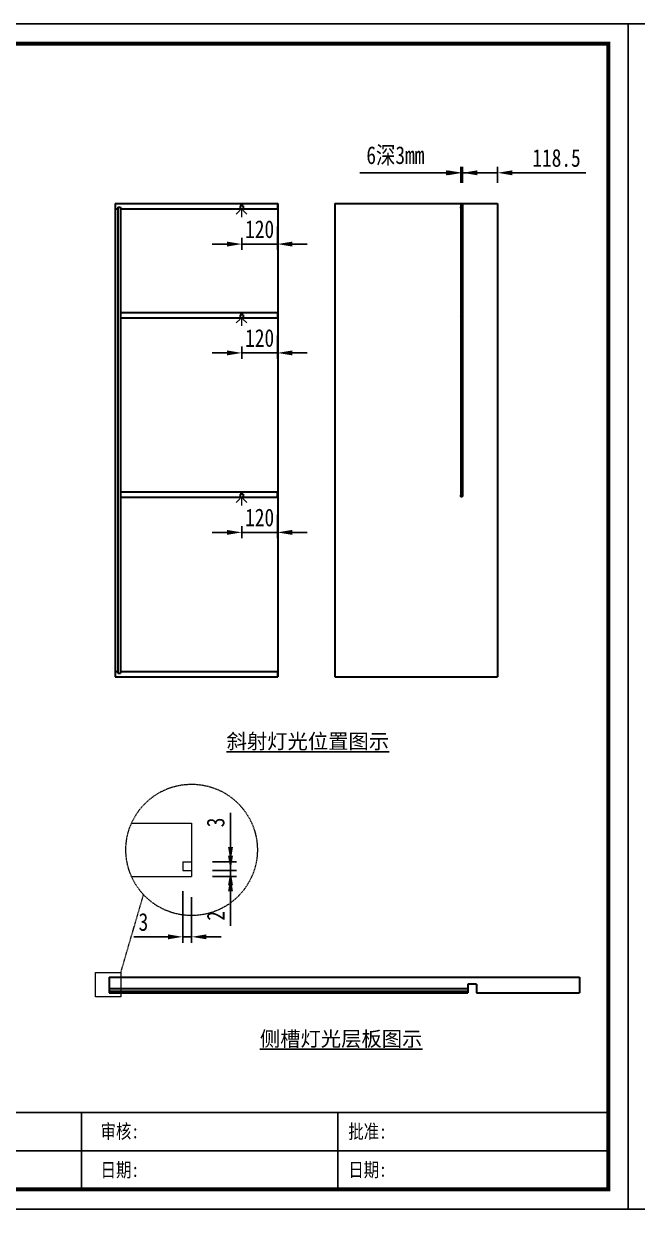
# Model space of a CAD drawing. Header units: millimetres. Extents: x 0 to 1097966, y -63096 to 223085.
# Drawn here: x 338347.9 to 338555.3, y -57266.7 to -56865.8 of the extents above; entities that cross this region are included whole.
import ezdxf

# ---------------------------------------------------------------- set-up
doc = ezdxf.new("R2010")
doc.units = ezdxf.units.MM
doc.linetypes.add('DASH', pattern=[0.35, 0.25, -0.1])
doc.layers.add('DZ-文字说明', color=1, linetype='Continuous')
doc.styles.add('DZ-宋体2.5', font='', dxfattribs={"width": 0.8, "height": 2.5})
doc.styles.add('TEXT', font='', dxfattribs={"width": 0.8})
doc.styles.add('宋体', font='')
doc.styles.get('DZ-宋体2.5').set_extended_font_data('SimSun')
doc.styles.get('TEXT').set_extended_font_data('SimSun')
doc.styles.get('宋体').set_extended_font_data('SimSun')
doc.dimstyles.new('副本 (2) (2) ISO-25', dxfattribs={"dimtxt": 18, "dimasz": 13, "dimexe": 6, "dimexo": 12, "dimgap": 6, "dimtad": 1, "dimtxsty": 'TEXT', "dimcen": 2.5, "dimclrd": 5, "dimclre": 5, "dimclrt": 5, "dimadec": 0, "dimazin": 0, "dimtfac": 1, "dimtmove": 0, "dimatfit": 3, "dimldrblk": 'BOXFILLED', "dimfxl": 1.25, "dimarcsym": 0})

# ---------------------------------------------------------------- blocks, each defined once
blk = doc.blocks.new('腺体')
at = {"color": 2, "lineweight": 13}
for p, q in [((338315.32, -56954.59), (338314.04, -56955.87)), ((338315.8, -56954.12), (338315.8, -56956.9)), ((338316.27, -56954.59), (338317.55, -56955.87))]:
    blk.add_line(p, q, dxfattribs=at)
blk = doc.blocks.new('*D540')
at = {"color": 5, "lineweight": -2, "transparency": 16777216}
for p, q in [((338433.67, -56934.39), (338433.67, -56942.28)), ((338421.62, -56938.17), (338421.62, -56942.28)), ((338416.62, -56940.28), (338411.62, -56940.28)), ((338433.67, -56940.28), (338421.62, -56940.28)), ((338438.67, -56940.28), (338443.67, -56940.28))]:
    blk.add_line(p, q, dxfattribs=at)
at = {"color": 5, "lineweight": 13, "transparency": 16777216}
for points in [[(338416.62, -56939.45), (338416.62, -56941.12), (338421.62, -56940.28)], [(338438.67, -56939.45), (338438.67, -56941.12), (338433.67, -56940.28)]]:
    blk.add_solid(points, dxfattribs=at)
at = {"layer": 'Defpoints', "color": 0, "lineweight": 13, "transparency": 16777216}
for p in [(338433.67, -56927.39), (338421.62, -56931.17), (338421.62, -56940.28)]:
    blk.add_point(p, dxfattribs=at)
at = {"color": 5, "lineweight": 13, "transparency": 16777216, "insert": (338427.65, -56935.28), "char_height": 6, "attachment_point": 5, "style": 'TEXT'}
blk.add_mtext('120', dxfattribs=at)
blk = doc.blocks.new('_BoxFilled')
at = {"color": 0, "linetype": 'ByBlock', "lineweight": -2}
blk.add_line((-0.5, 0), (-1, 0), dxfattribs=at)
at = {"color": 0, "linetype": 'ByBlock'}
blk.add_solid([(-0.5, 0.5), (0.5, 0.5), (-0.5, -0.5), (0.5, -0.5)], dxfattribs=at)
blk = doc.blocks.new('*D538')
at = {"color": 5, "lineweight": -2, "transparency": 16777216}
for p, q in [((338421.62, -56974.97), (338421.62, -56979.08)), ((338433.67, -56971.19), (338433.67, -56979.08)), ((338416.62, -56977.08), (338411.62, -56977.08)), ((338433.67, -56977.08), (338421.62, -56977.08)), ((338438.67, -56977.08), (338443.67, -56977.08))]:
    blk.add_line(p, q, dxfattribs=at)
at = {"color": 5, "lineweight": 13, "transparency": 16777216}
for points in [[(338416.62, -56976.25), (338416.62, -56977.92), (338421.62, -56977.08)], [(338438.67, -56976.25), (338438.67, -56977.92), (338433.67, -56977.08)]]:
    blk.add_solid(points, dxfattribs=at)
at = {"layer": 'Defpoints', "color": 0, "lineweight": 13, "transparency": 16777216}
for p in [(338433.67, -56964.19), (338421.62, -56967.97), (338421.62, -56977.08)]:
    blk.add_point(p, dxfattribs=at)
at = {"color": 5, "lineweight": 13, "transparency": 16777216, "insert": (338427.65, -56972.08), "char_height": 6, "attachment_point": 5, "style": 'TEXT'}
blk.add_mtext('120', dxfattribs=at)
blk = doc.blocks.new('*D539')
at = {"color": 5, "lineweight": -2, "transparency": 16777216}
for p, q in [((338433.67, -57031.89), (338433.67, -57039.78)), ((338416.62, -57037.78), (338411.62, -57037.78)), ((338421.62, -57035.67), (338421.62, -57039.78)), ((338433.67, -57037.78), (338421.62, -57037.78)), ((338438.67, -57037.78), (338443.67, -57037.78))]:
    blk.add_line(p, q, dxfattribs=at)
at = {"color": 5, "lineweight": 13, "transparency": 16777216}
for points in [[(338416.62, -57036.95), (338416.62, -57038.62), (338421.62, -57037.78)], [(338438.67, -57036.95), (338438.67, -57038.62), (338433.67, -57037.78)]]:
    blk.add_solid(points, dxfattribs=at)
at = {"layer": 'Defpoints', "color": 0, "lineweight": 13, "transparency": 16777216}
for p in [(338433.67, -57024.89), (338421.62, -57028.67), (338421.62, -57037.78)]:
    blk.add_point(p, dxfattribs=at)
at = {"color": 5, "lineweight": 13, "transparency": 16777216, "insert": (338427.65, -57032.78), "char_height": 6, "attachment_point": 5, "style": 'TEXT'}
blk.add_mtext('120', dxfattribs=at)
blk = doc.blocks.new('*D713')
at = {"color": 5, "lineweight": -2, "transparency": 16777216}
for p, q in [((338496.18, -56919.59), (338496.18, -56914.18)), ((338508.03, -56919.59), (338508.03, -56914.18)), ((338491.18, -56916.18), (338486.18, -56916.18)), ((338496.18, -56916.18), (338508.03, -56916.18)), ((338513.03, -56916.18), (338537.9, -56916.18))]:
    blk.add_line(p, q, dxfattribs=at)
at = {"color": 5, "lineweight": 13, "transparency": 16777216}
for points in [[(338491.18, -56915.35), (338491.18, -56917.01), (338496.18, -56916.18)], [(338513.03, -56915.35), (338513.03, -56917.01), (338508.03, -56916.18)]]:
    blk.add_solid(points, dxfattribs=at)
at = {"layer": 'Defpoints', "color": 0, "lineweight": 13, "transparency": 16777216}
for p in [(338496.18, -56916.18), (338496.18, -56926.59), (338508.03, -56926.59)]:
    blk.add_point(p, dxfattribs=at)
at = {"color": 5, "lineweight": 13, "transparency": 16777216, "insert": (338527.97, -56911.18), "char_height": 6, "attachment_point": 5, "style": 'TEXT'}
blk.add_mtext('118.5', dxfattribs=at)
blk = doc.blocks.new('*D714')
at = {"color": 5, "lineweight": -2, "transparency": 16777216}
for p, q in [((338495.58, -56919.59), (338495.58, -56914.18)), ((338496.18, -56919.59), (338496.18, -56914.18)), ((338490.58, -56916.18), (338461.45, -56916.18)), ((338496.18, -56916.18), (338495.58, -56916.18)), ((338501.18, -56916.18), (338506.18, -56916.18))]:
    blk.add_line(p, q, dxfattribs=at)
at = {"color": 5, "transparency": 16777216}
for points in [[(338490.58, -56915.35), (338490.58, -56917.01), (338495.58, -56916.18)], [(338501.18, -56915.35), (338501.18, -56917.01), (338496.18, -56916.18)]]:
    blk.add_solid(points, dxfattribs=at)
at = {"layer": 'Defpoints', "color": 0, "transparency": 16777216}
for p in [(338496.18, -56916.18), (338495.58, -56926.59), (338496.18, -56926.59)]:
    blk.add_point(p, dxfattribs=at)
at = {"color": 5, "lineweight": 13, "transparency": 16777216, "insert": (338473.52, -56910.5), "char_height": 6, "attachment_point": 5, "style": 'TEXT'}
blk.add_mtext('6深3mm', dxfattribs=at)
blk = doc.blocks.new('*D715')
at = {"color": 5, "lineweight": -2, "transparency": 16777216}
for p, q in [((338417.81, -57147.16), (338417.81, -57142.16)), ((338411.67, -57152.16), (338419.81, -57152.16)), ((338411.67, -57154.16), (338419.81, -57154.16)), ((338417.81, -57152.16), (338417.81, -57154.16)), ((338417.81, -57159.16), (338417.81, -57170.8))]:
    blk.add_line(p, q, dxfattribs=at)
at = {"color": 5, "lineweight": 13, "transparency": 16777216}
for points in [[(338416.97, -57147.16), (338418.64, -57147.16), (338417.81, -57152.16)], [(338416.97, -57159.16), (338418.64, -57159.16), (338417.81, -57154.16)]]:
    blk.add_solid(points, dxfattribs=at)
at = {"layer": 'Defpoints', "color": 0, "lineweight": 13, "transparency": 16777216}
for p in [(338404.67, -57152.16), (338404.67, -57154.16), (338417.81, -57154.16)]:
    blk.add_point(p, dxfattribs=at)
at = {"color": 5, "lineweight": 13, "transparency": 16777216, "insert": (338412.81, -57167.48), "char_height": 6, "attachment_point": 5, "rotation": 90, "style": 'TEXT'}
blk.add_mtext('2', dxfattribs=at)
blk = doc.blocks.new('*D716')
at = {"color": 5, "lineweight": -2, "transparency": 16777216}
for p, q in [((338417.81, -57144.16), (338417.81, -57132.57)), ((338411.67, -57149.16), (338419.81, -57149.16)), ((338417.81, -57152.16), (338417.81, -57149.16)), ((338411.67, -57152.16), (338419.81, -57152.16)), ((338417.81, -57157.16), (338417.81, -57162.16))]:
    blk.add_line(p, q, dxfattribs=at)
at = {"color": 5, "lineweight": 13, "transparency": 16777216}
for points in [[(338416.97, -57144.16), (338418.64, -57144.16), (338417.81, -57149.16)], [(338416.97, -57157.16), (338418.64, -57157.16), (338417.81, -57152.16)]]:
    blk.add_solid(points, dxfattribs=at)
at = {"layer": 'Defpoints', "color": 0, "lineweight": 13, "transparency": 16777216}
for p in [(338404.67, -57149.16), (338417.81, -57149.16), (338404.67, -57152.16)]:
    blk.add_point(p, dxfattribs=at)
at = {"color": 5, "lineweight": 13, "transparency": 16777216, "insert": (338412.81, -57135.87), "char_height": 6, "attachment_point": 5, "rotation": 90, "style": 'TEXT'}
blk.add_mtext('3', dxfattribs=at)
blk = doc.blocks.new('*D717')
at = {"color": 5, "lineweight": -2, "transparency": 16777216}
for p, q in [((338401.67, -57159.16), (338401.67, -57176.56)), ((338404.67, -57161.16), (338404.67, -57176.56)), ((338396.67, -57174.56), (338385.08, -57174.56)), ((338404.67, -57174.56), (338401.67, -57174.56)), ((338409.67, -57174.56), (338414.67, -57174.56))]:
    blk.add_line(p, q, dxfattribs=at)
at = {"color": 5, "lineweight": 13, "transparency": 16777216}
for points in [[(338396.67, -57173.73), (338396.67, -57175.4), (338401.67, -57174.56)], [(338409.67, -57173.73), (338409.67, -57175.4), (338404.67, -57174.56)]]:
    blk.add_solid(points, dxfattribs=at)
at = {"layer": 'Defpoints', "color": 0, "lineweight": 13, "transparency": 16777216}
for p in [(338401.67, -57152.16), (338404.67, -57154.16), (338401.67, -57174.56)]:
    blk.add_point(p, dxfattribs=at)
at = {"color": 5, "lineweight": 13, "transparency": 16777216, "insert": (338388.37, -57169.56), "char_height": 6, "attachment_point": 5, "style": 'TEXT'}
blk.add_mtext('3', dxfattribs=at)

msp = doc.modelspace()

# ---------------------------------------------------------------- linework, layer by layer
at = {"lineweight": 30}
for p, q in [((338378.773, -56926.587), (338433.773, -56926.587)), ((338378.773, -56926.587), (338378.773, -57086.587)), ((338433.673, -56926.587), (338433.673, -56928.387)), ((338433.773, -56926.587), (338433.773, -57086.587)), ((338453.033, -56926.587), (338508.033, -56926.587)), ((338453.033, -56926.587), (338453.033, -57086.587)), ((338495.583, -56926.587), (338495.583, -57025.387)), ((338496.183, -56926.587), (338496.183, -57025.387)), ((338508.033, -56926.587), (338508.033, -57086.587)), ((338378.773, -56928.387), (338379.773, -56928.387)), ((338379.773, -56927.787), (338380.673, -56927.787)), ((338379.773, -56927.787), (338379.773, -57085.387)), ((338380.673, -56927.787), (338380.673, -57085.387)), ((338380.673, -56928.387), (338433.673, -56928.387)), ((338422.073, -56927.387), (338421.073, -56927.387)), ((338421.073, -56927.387), (338421.073, -56928.387)), ((338422.073, -56927.387), (338422.073, -56928.387)), ((338380.673, -56963.387), (338433.673, -56963.387)), ((338380.673, -56965.187), (338433.673, -56965.187)), ((338421.073, -56964.187), (338421.073, -56965.187)), ((338422.073, -56964.187), (338421.073, -56964.187)), ((338422.073, -56964.187), (338422.073, -56965.187)), ((338433.673, -56963.387), (338433.673, -56965.187)), ((338380.673, -57024.087), (338433.573, -57024.087)), ((338380.673, -57025.887), (338433.573, -57025.887)), ((338421.073, -57024.887), (338421.073, -57025.887)), ((338422.073, -57024.887), (338421.073, -57024.887)), ((338422.073, -57024.887), (338422.073, -57025.887)), ((338433.573, -57024.087), (338433.573, -57025.887)), ((338378.773, -57084.787), (338379.773, -57084.787)), ((338378.773, -57086.587), (338433.773, -57086.587)), ((338379.773, -57085.387), (338380.673, -57085.387)), ((338380.673, -57084.787), (338433.673, -57084.787)), ((338433.673, -57084.787), (338433.673, -57086.587)), ((338453.033, -57086.587), (338508.033, -57086.587)), ((338376.764, -57188.155), (338535.764, -57188.155)), ((338376.764, -57188.155), (338376.764, -57193.555)), ((338497.964, -57190.555), (338497.964, -57193.555)), ((338500.964, -57190.555), (338497.964, -57190.555)), ((338500.964, -57190.555), (338500.964, -57193.555)), ((338535.764, -57188.155), (338535.764, -57193.555)), ((338376.764, -57192.055), (338497.964, -57192.055)), ((338376.764, -57192.955), (338497.964, -57192.955)), ((338376.764, -57193.555), (338497.964, -57193.555)), ((338500.964, -57193.555), (338535.764, -57193.555))]:
    msp.add_line(p, q, dxfattribs=at)
at = {"lineweight": 13}
for p, q in [((338384.355, -57136.16), (338404.668, -57136.16)), ((338404.668, -57136.16), (338404.668, -57154.16)), ((338401.668, -57149.16), (338404.668, -57149.16)), ((338401.668, -57149.16), (338401.668, -57152.16)), ((338384.355, -57154.16), (338404.668, -57154.16)), ((338401.668, -57152.16), (338404.668, -57152.16))]:
    msp.add_line(p, q, dxfattribs=at)
at = {"color": 251, "linetype": 'DASH', "lineweight": 13, "true_color": 0x636466}
msp.add_line((338380.749, -57186.59), (338388.424, -57160.319), dxfattribs=at)
for points in [[(337985.218, -57266.703), (338552.218, -57266.703), (338552.218, -56865.753), (337985.218, -56865.753)], [(338552.218, -57266.703), (339119.218, -57266.703), (339119.218, -56865.753), (338552.218, -56865.753)]]:
    msp.add_lwpolyline(points, close=True)
at = {"const_width": 1.35}
msp.add_lwpolyline([(337991.968, -57259.953), (338545.468, -57259.953), (338545.468, -56872.503), (337991.968, -56872.503)], close=True, dxfattribs=at)
at = {"color": 251, "linetype": 'DASH', "lineweight": 13, "true_color": 0x636466}
msp.add_lwpolyline([(338372.163, -57186.59), (338380.749, -57186.59), (338380.749, -57194.822), (338372.163, -57194.822)], close=True, dxfattribs=at)
at = {"lineweight": 30}
for centre, radius in [((338495.883, -56927.887), 0.3), ((338495.883, -56964.687), 0.25), ((338495.883, -57025.387), 0.3)]:
    msp.add_circle(centre, radius, dxfattribs=at)
at = {"color": 251, "linetype": 'DASH', "lineweight": 13, "true_color": 0x636466}
msp.add_circle((338404.668, -57145.16), 22.218, dxfattribs=at)
at = {"lineweight": 30}
msp.add_arc((338495.883, -57025.387), 0.3, 180, 360, dxfattribs=at)
at = {"layer": 'DZ-文字说明', "color": 7}
for p, q in [((338367.469, -57259.953), (338367.469, -57233.975)), ((338454.049, -57259.953), (338454.049, -57233.975)), ((338081.299, -57246.964), (338545.468, -57246.964))]:
    msp.add_line(p, q, dxfattribs=at)
msp.add_lwpolyline([(337991.968, -57233.975), (338545.468, -57233.975), (338545.468, -57259.953), (337991.968, -57259.953)], close=True, dxfattribs=at)

# ---------------------------------------------------------------- block references
at = {"lineweight": 13, "xscale": -1}
for p in [(676737.317, 25.728), (676737.317, -11.072), (676737.317, -71.772)]:
    msp.add_blockref('腺体', p, dxfattribs=at)

# ---------------------------------------------------------------- texts
at = {"style": 'DZ-宋体2.5', "width": 0.8}
for s, p in [('审核:', (338373.904, -57242.711)), ('批准:', (338457.6, -57242.79)), ('日期:', (338373.904, -57255.771)), ('日期:', (338457.6, -57255.714))]:
    msp.add_text(s, height=4.7732, dxfattribs=at).set_placement(p)
at = {"color": 4, "char_height": 5.03079, "width": 58.50205, "attachment_point": 4, "style": '宋体'}
for s, insert in [('{\\L\\C256;斜射灯光位置图示}', (338416.488, -57108.702)), ('{\\L\\C256;侧槽灯光层板图示}', (338427.734, -57209.35))]:
    msp.add_mtext(s, dxfattribs=dict(at, insert=insert))

# ---------------------------------------------------------------- dimensions: what is measured, and where the dimension line sits
at = {"lineweight": 13}
for base, p1, p2, text, picture, middle in [((338496.183, -56916.18), (338495.583, -56926.587), (338496.183, -56926.587), '6深3mm', '*D714', (338473.517, -56916.18)), ((338496.183, -56916.18), (338508.033, -56926.587), (338496.183, -56926.587), '118.5', '*D713', (338527.967, -56916.18)), ((338421.621, -56940.283), (338433.673, -56927.387), (338421.621, -56931.174), '120', '*D540', (338427.647, -56940.283)), ((338421.621, -56977.083), (338433.673, -56964.187), (338421.621, -56967.974), '120', '*D538', (338427.647, -56977.083)), ((338421.621, -57037.783), (338433.673, -57024.887), (338421.621, -57028.674), '120', '*D539', (338427.647, -57037.783))]:
    dim = msp.add_linear_dim(base=base, p1=p1, p2=p2, text=text, dimstyle='副本 (2) (2) ISO-25', override={"dimtxt": 6, "dimasz": 5, "dimexe": 2, "dimexo": 7, "dimgap": 2, "dimfxl": 30, "dimfxlon": 1}, dxfattribs=at)
    dim.commit()
    dim.dimension.update_dxf_attribs({"geometry": picture, "text_midpoint": middle, "dimtype": 160})
for base, p2, picture, middle in [((338417.808, -57149.16), (338404.668, -57149.16), '*D716', (338412.808, -57135.867)), ((338417.808, -57154.16), (338404.668, -57154.16), '*D715', (338412.808, -57167.48))]:
    dim = msp.add_linear_dim(base=base, p1=(338404.668, -57152.16), p2=p2, angle=90, dimstyle='副本 (2) (2) ISO-25', override={"dimtxt": 6, "dimasz": 5, "dimexe": 2, "dimexo": 7, "dimgap": 2, "dimfxl": 30, "dimfxlon": 1}, dxfattribs=at)
    dim.commit()
    dim.dimension.update_dxf_attribs({"geometry": picture, "text_midpoint": middle})
dim = msp.add_linear_dim(base=(338401.668, -57174.562), p1=(338404.668, -57154.16), p2=(338401.668, -57152.16), dimstyle='副本 (2) (2) ISO-25', override={"dimtxt": 6, "dimasz": 5, "dimexe": 2, "dimexo": 7, "dimgap": 2, "dimfxl": 30, "dimfxlon": 1}, dxfattribs=at)
dim.commit()
dim.dimension.update_dxf_attribs({"geometry": '*D717', "text_midpoint": (338388.375, -57169.562)})

doc.saveas('drawing.dxf')
